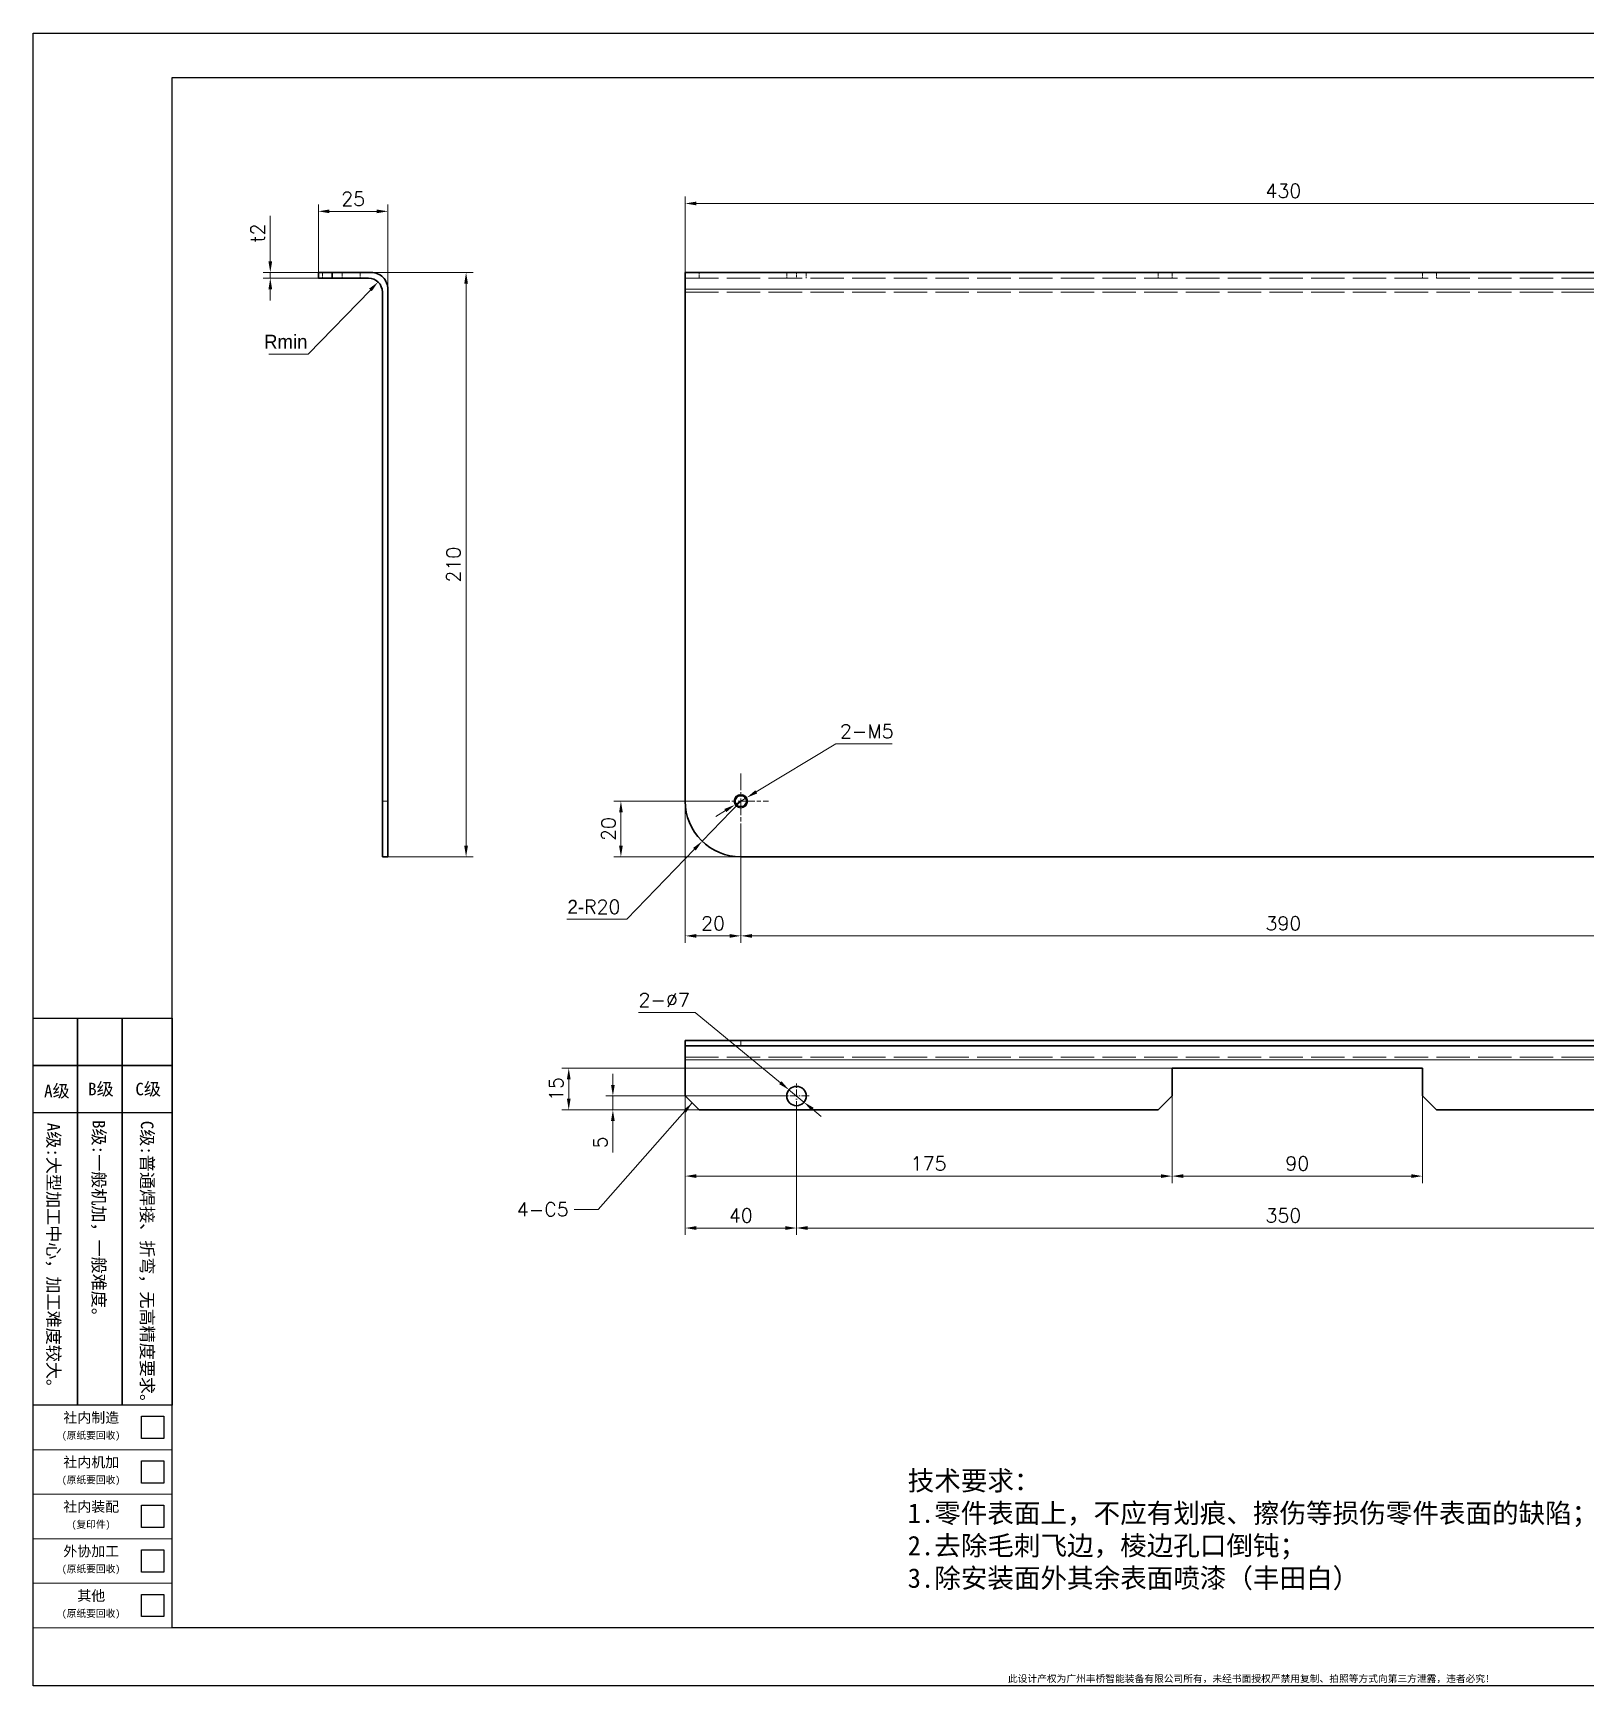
# Model space of a CAD drawing. Header units: millimetres. Extents: x -168473 to -148463, y 295526 to 306160.
# Drawn here: x -165684 to -165126, y 300084 to 300678 of the extents above; entities that cross this region are included whole.
import ezdxf
from ezdxf.enums import TextEntityAlignment as Align

# ---------------------------------------------------------------- set-up
doc = ezdxf.new("R2010")
doc.units = ezdxf.units.MM
for name, pattern in [('AM_ISO08W050x2', [9, 6, -0.75, 1.5, -0.75]), ('CENTER2', [28.575, 19.05, -3.175, 3.175, -3.175]), ('DASHDOT', [18.5, 12, -3, 0.5, -3]), ('DASHED', [15, 12, -3]), ('DASHED2', [9.525, 6.35, -3.175])]:
    doc.linetypes.add(name, pattern=pattern)
for name, color, linetype, lineweight in [('A3', 3, 'Continuous', 20), ('CENTER', 2, 'AM_ISO08W050x2', 18), ('DRAWING', 7, 'Continuous', 40), ('中心线', 2, 'CENTER2', 13), ('图框', 7, 'Continuous', 20), ('尺寸线', 3, 'Continuous', 13), ('文字', 1, 'Continuous', 13), ('细实线', 4, 'Continuous', 25), ('虚线', 2, 'DASHED2', 25)]:
    doc.layers.add(name, color=color, linetype=linetype, lineweight=lineweight)
doc.styles.add('CH-1', font='')
doc.styles.get("Standard").update_dxf_attribs({"font": 'txt', "bigfont": 'gbcbig.shx'})
doc.styles.get('CH-1').set_extended_font_data('SimSun')
doc.dimstyles.new('副本02', dxfattribs={"dimscale": 2, "dimtxt": 2.5, "dimasz": 2, "dimexe": 1.25, "dimexo": 0, "dimgap": 1, "dimtad": 1, "dimdsep": 46, "dimtxsty": 'Standard', "dimcen": 0.5, "dimclrd": 3, "dimclre": 3, "dimclrt": 1, "dimadec": 1, "dimazin": 2, "dimtfac": 1, "dimtmove": 0, "dimatfit": 3, "dimfxl": 0, "dimtolj": 1, "dimlwd": -1, "dimlwe": -1, "dimarcsym": 0})
doc.dimstyles.new('副本02$3', dxfattribs={"dimscale": 2, "dimtxt": 2.5, "dimasz": 2, "dimexe": 1.25, "dimexo": 0, "dimgap": 1, "dimtad": 1, "dimtoh": 1, "dimdsep": 46, "dimtxsty": 'Standard', "dimcen": 0.5, "dimclrd": 3, "dimclre": 3, "dimclrt": 1, "dimadec": 1, "dimazin": 2, "dimtfac": 1, "dimtmove": 0, "dimatfit": 3, "dimfxl": 0, "dimtolj": 1, "dimlwd": -1, "dimlwe": -1, "dimarcsym": 0})
doc.dimstyles.new('副本02$4', dxfattribs={"dimscale": 2, "dimtxt": 2.5, "dimasz": 2, "dimexe": 1.25, "dimexo": 0, "dimgap": 1, "dimtad": 1, "dimtih": 1, "dimtoh": 1, "dimdsep": 46, "dimtxsty": 'Standard', "dimcen": 0.5, "dimclrd": 3, "dimclre": 3, "dimclrt": 1, "dimadec": 1, "dimazin": 2, "dimtfac": 1, "dimtmove": 0, "dimatfit": 3, "dimfxl": 0, "dimtolj": 1, "dimlwd": -1, "dimlwe": -1, "dimarcsym": 0})

# ---------------------------------------------------------------- blocks, each defined once
blk = doc.blocks.new('A$C2CD672AE')
for p, q in [((-218.5, -289), (-218.5, 8)), ((-218.5, 8), (201.5, 8)), ((201.5, 8), (201.5, -289)), ((-193.5, 0), (193.5, 0)), ((-193.5, -278.55), (-193.5, 0)), ((69.95, -16.21), (69.95, 0)), ((69.95, 0), (181.5, 0)), ((69.95, 0), (181.5, 0)), ((69.95, 0), (181.5, 0)), ((69.95, 0), (181.5, 0)), ((75.02, 0), (75.02, -16.21)), ((154.5, 0), (154.5, -16.21)), ((154.5, 0), (154.5, -16.21)), ((154.5, 0), (154.5, -16.21)), ((154.5, 0), (154.5, -16.21)), ((154.5, 0), (154.5, -16.21)), ((169.5, 0), (169.5, -16.21)), ((169.5, 0), (169.5, -16.21)), ((169.5, 0), (169.5, -16.21)), ((169.5, 0), (169.5, -16.21)), ((169.5, 0), (169.5, -16.21)), ((181.5, 0), (181.5, -16.21)), ((181.5, 0), (181.5, -16.21)), ((181.5, 0), (181.5, -16.21)), ((181.5, 0), (181.5, -16.21)), ((181.5, 0), (181.5, -16.21)), ((193.5, 0), (193.5, -278.55)), ((69.95, -11.14), (72.49, -6.07)), ((69.95, -6.07), (181.5, -6.07)), ((69.95, -6.07), (181.5, -6.07)), ((69.95, -6.07), (181.5, -6.07)), ((69.95, -6.07), (181.5, -6.07)), ((72.49, -6.07), (75.02, -11.14)), ((181.5, -6.07), (193.5, -6.07)), ((181.5, -6.07), (193.5, -6.07)), ((181.5, -6.07), (193.5, -6.07)), ((181.5, -6.07), (193.5, -6.07)), ((69.95, -16.21), (72.49, -11.14)), ((69.95, -11.14), (181.5, -11.14)), ((69.95, -11.14), (181.5, -11.14)), ((69.95, -11.14), (181.5, -11.14)), ((69.95, -11.14), (181.5, -11.14)), ((72.49, -11.14), (75.02, -16.21)), ((69.95, -16.21), (193.5, -16.21)), ((193.5, -16.21), (69.95, -16.21)), ((69.95, -16.21), (193.5, -16.21)), ((193.5, -278.55), (-193.5, -278.55)), ((201.5, -289), (-218.5, -289))]:
    blk.add_line(p, q)
at = {"style": 'CH-1'}
for s, height, p in [('No.', 1.775, (72.85, -3.33)), ('设 变 内 容', 1.775, (116.34, -1.91)), ('日 期', 1.775, (161.67, -2.16)), ('变更者', 1.775, (175.88, -2.16)), ('锐角除去', 1.775, (187.88, -1.63)), ('REVISION', 1.775, (116.61, -4.62)), ('DATE', 1.775, (162.09, -4.87)), ('REVR', 1.775, (176.3, -4.87)), ('1', 2.03, (72.4, -8.84)), ('C0.5', 1.775, (187.88, -11.03)), ('2', 2.03, (72.4, -14.39))]:
    blk.add_text(s, height=height, dxfattribs=at).set_placement(p, align=Align.MIDDLE)
at = {"style": 'CH-1', "width": 0.7}
blk.add_text('ACUTE ANGLE', height=1.7746, dxfattribs=at).set_placement((187.88, -4.69), align=Align.MIDDLE)
at = {"char_height": 1.25}
for s, insert, width, attachment_point in [('{\\Ftxt,@extfont2|c134;FQM-ER-GL-90A(A3)}', (183.75, 6), 39, 5), ('{\\fSimSun|b1|i0|c134|p2;此设计产权为广州丰桥智能装备有限公司所有，未经书面授权严禁用复制、拍照等方式向第三方泄露，违者必究!}', (0, -288.5), 387, 8)]:
    blk.add_mtext(s, dxfattribs=dict(at, insert=insert, width=width, attachment_point=attachment_point))
blk = doc.blocks.new('fenlei')
at = {"layer": '图框'}
for points in [[(-25, 32), (0, 32), (0, 40), (-25, 40)], [(-25, 24), (0, 24), (0, 32), (-25, 32)], [(-25, 16), (0, 16), (0, 24), (-25, 24)], [(-25, 8), (0, 8), (0, 16), (-25, 16)], [(-25, 0), (0, 0), (0, 8), (-25, 8)]]:
    blk.add_lwpolyline(points, close=True, dxfattribs=at)
at = {"layer": '细实线'}
for points in [[(-5.5, 38), (-1.5, 38), (-1.5, 34), (-5.5, 34)], [(-5.5, 30), (-1.5, 30), (-1.5, 26), (-5.5, 26)], [(-5.5, 22), (-1.5, 22), (-1.5, 18), (-5.5, 18)], [(-5.5, 14), (-1.5, 14), (-1.5, 10), (-5.5, 10)], [(-5.5, 6), (-1.5, 6), (-1.5, 2), (-5.5, 2)]]:
    blk.add_lwpolyline(points, close=True, dxfattribs=at)
at = {"style": 'CH-1'}
for s, height, p in [('社内制造', 1.836, (-14.54, 37.8)), ('(原纸要回收)', 1.285, (-14.58, 34.52)), ('社内机加', 1.836, (-14.54, 29.8)), ('(原纸要回收)', 1.285, (-14.58, 26.52)), ('社内装配', 1.836, (-14.54, 21.8)), ('(复印件)', 1.285, (-14.58, 18.52)), ('外协加工', 1.836, (-14.54, 13.8)), ('(原纸要回收)', 1.285, (-14.58, 10.52)), ('其他', 1.836, (-14.54, 5.8)), ('(原纸要回收)', 1.285, (-14.58, 2.52))]:
    blk.add_text(s, height=height, dxfattribs=at).set_placement(p, align=Align.MIDDLE)
blk = doc.blocks.new('机加分类')
at = {"layer": '细实线'}
for p, q in [((-94, -8.5), (-94, 0)), ((-94, 0), (-86, 0)), ((-86, -8.5), (-86, 0)), ((-86, 0), (-78, 0)), ((-86, 0), (-86, -8.5)), ((-78, -8.5), (-78, 0)), ((-78, 0), (-69, 0)), ((-78, 0), (-78, -8.5)), ((-69, 0), (-69, -8.5)), ((-86, -8.5), (-94, -8.5)), ((-94, -17), (-94, -8.5)), ((-94, -8.5), (-86, -8.5)), ((-78, -8.5), (-86, -8.5)), ((-86, -17), (-86, -8.5)), ((-86, -8.5), (-78, -8.5)), ((-86, -8.5), (-86, -17)), ((-69, -8.5), (-78, -8.5)), ((-78, -17), (-78, -8.5)), ((-78, -8.5), (-69, -8.5)), ((-78, -8.5), (-78, -17)), ((-69, -8.5), (-69, -17)), ((-86, -17), (-94, -17)), ((-94, -69.55), (-94, -17)), ((-78, -17), (-86, -17)), ((-86, -69.55), (-86, -17)), ((-86, -17), (-86, -69.55)), ((-69, -17), (-78, -17)), ((-78, -69.55), (-78, -17)), ((-78, -17), (-78, -69.55)), ((-69, -17), (-69, -69.55)), ((-86, -69.55), (-94, -69.55)), ((-78, -69.55), (-86, -69.55)), ((-69, -69.55), (-78, -69.55))]:
    blk.add_line(p, q, dxfattribs=at)
at = {"layer": '文字', "color": 1, "linetype": 'Continuous', "style": 'CH-1'}
blk.add_text('A级', height=2.25, dxfattribs=at).set_placement((-89.72, -14.22, -250.08), align=Align.CENTER)
for s, p in [('B级', (-81.81, -12.71, -250.08)), ('C级', (-73.31, -12.71, -250.08))]:
    blk.add_text(s, height=2.25, dxfattribs=at).set_placement(p, align=Align.MIDDLE)
for s, p in [('A级:大型加工中心，加工难度较大。', (-90.3, -43.36)), ('B级:一般机加，一般难度。', (-82.16, -36.72)), ('C级:普通焊接、折弯，无高精度要求。', (-73.47, -44.53))]:
    blk.add_text(s, height=2.25, rotation=270, dxfattribs=at).set_placement(p, align=Align.MIDDLE)
blk = doc.blocks.new('1：1横')
for name, p in [('A$C2CD672AE', (-8412.44, 515.87)), ('机加分类', (-8536.94, 346.87)), ('fenlei', (-8605.94, 237.32))]:
    blk.add_blockref(name, p)
blk = doc.blocks.new('*D7314')
at = {"layer": 'Defpoints', "color": 0}
for p in [(-165556.61, 300614.17), (-165581.61, 300592.18), (-165556.61, 300586.05)]:
    blk.add_point(p, dxfattribs=at)
at = {"layer": '尺寸线', "color": 3}
for p, q in [((-165581.61, 300592.18), (-165581.61, 300616.67)), ((-165577.61, 300614.17), (-165560.61, 300614.17)), ((-165556.61, 300586.05), (-165556.61, 300616.67))]:
    blk.add_line(p, q, dxfattribs=at)
for points in [[(-165577.61, 300614.83), (-165577.61, 300613.5), (-165581.61, 300614.17)], [(-165560.61, 300614.83), (-165560.61, 300613.5), (-165556.61, 300614.17)]]:
    blk.add_solid(points, dxfattribs=at)
at = {"layer": '尺寸线', "color": 1, "insert": (-165569.11, 300618.67), "char_height": 5, "attachment_point": 5}
blk.add_mtext('\\A1;25', dxfattribs=at)
blk = doc.blocks.new('*D7315')
at = {"layer": 'Defpoints', "color": 0}
for p in [(-165562.61, 300592.18), (-165558.61, 300382.18), (-165528.51, 300382.18)]:
    blk.add_point(p, dxfattribs=at)
at = {"layer": '尺寸线', "color": 3}
for p, q in [((-165562.61, 300592.18), (-165526.01, 300592.18)), ((-165528.51, 300588.18), (-165528.51, 300386.18)), ((-165558.61, 300382.18), (-165526.01, 300382.18))]:
    blk.add_line(p, q, dxfattribs=at)
for points in [[(-165529.17, 300588.18), (-165527.84, 300588.18), (-165528.51, 300592.18)], [(-165529.17, 300386.18), (-165527.84, 300386.18), (-165528.51, 300382.18)]]:
    blk.add_solid(points, dxfattribs=at)
at = {"layer": '尺寸线', "color": 1, "insert": (-165533.01, 300487.18), "char_height": 5, "attachment_point": 5, "rotation": 90}
blk.add_mtext('\\A1;210', dxfattribs=at)
blk = doc.blocks.new('*D7316')
at = {"layer": 'Defpoints', "color": 0}
for p in [(-165560.13, 300588.78), (-165563.61, 300585.18)]:
    blk.add_point(p, dxfattribs=at)
at = {"layer": '尺寸线', "color": 3}
for p, q in [((-165585.23, 300562.82), (-165562.91, 300585.9)), ((-165599.41, 300562.82), (-165585.23, 300562.82))]:
    blk.add_line(p, q, dxfattribs=at)
blk.add_solid([(-165563.39, 300586.36), (-165562.43, 300585.44), (-165560.13, 300588.78)], dxfattribs=at)
at = {"layer": '尺寸线', "color": 1, "insert": (-165593.32, 300567.32), "char_height": 5, "attachment_point": 5}
blk.add_mtext('\\A1;{\\Fg13f12d,@extfont2|c134;Rmin}', dxfattribs=at)
blk = doc.blocks.new('*D7317')
at = {"layer": 'Defpoints', "color": 0}
for p in [(-165598.89, 300592.18), (-165581.61, 300592.18), (-165581.61, 300590.18)]:
    blk.add_point(p, dxfattribs=at)
at = {"layer": '尺寸线', "color": 3}
for p, q in [((-165598.89, 300596.18), (-165598.89, 300612.51)), ((-165581.61, 300592.18), (-165601.39, 300592.18)), ((-165581.61, 300590.18), (-165601.39, 300590.18)), ((-165598.89, 300590.18), (-165598.89, 300592.18)), ((-165598.89, 300586.18), (-165598.89, 300582.18))]:
    blk.add_line(p, q, dxfattribs=at)
for points in [[(-165599.55, 300596.18), (-165598.22, 300596.18), (-165598.89, 300592.18)], [(-165599.55, 300586.18), (-165598.22, 300586.18), (-165598.89, 300590.18)]]:
    blk.add_solid(points, dxfattribs=at)
at = {"layer": '尺寸线', "color": 1, "insert": (-165603.39, 300606.35), "char_height": 5, "attachment_point": 5, "rotation": 90}
blk.add_mtext('\\A1;t2', dxfattribs=at)
blk = doc.blocks.new('*D7318')
at = {"layer": 'Defpoints', "color": 0}
for p in [(-165019.76, 300617), (-165449.76, 300592.18), (-165019.76, 300592.18)]:
    blk.add_point(p, dxfattribs=at)
at = {"layer": '尺寸线', "color": 3}
for p, q in [((-165449.76, 300592.18), (-165449.76, 300619.5)), ((-165019.76, 300592.18), (-165019.76, 300619.5)), ((-165445.76, 300617), (-165023.76, 300617))]:
    blk.add_line(p, q, dxfattribs=at)
for points in [[(-165445.76, 300617.67), (-165445.76, 300616.34), (-165449.76, 300617)], [(-165023.76, 300617.67), (-165023.76, 300616.34), (-165019.76, 300617)]]:
    blk.add_solid(points, dxfattribs=at)
at = {"layer": '尺寸线', "color": 1, "insert": (-165234.76, 300621.5), "char_height": 5, "attachment_point": 5}
blk.add_mtext('\\A1;430', dxfattribs=at)
blk = doc.blocks.new('*D7319')
at = {"layer": 'Defpoints', "color": 0}
for p in [(-165429.76, 300402.18), (-165443.66, 300387.8)]:
    blk.add_point(p, dxfattribs=at)
at = {"layer": '尺寸线', "color": 3}
for p, q in [((-165429.76, 300402.18), (-165443.66, 300387.8)), ((-165470.79, 300359.74), (-165446.44, 300384.93)), ((-165492.29, 300359.74), (-165470.79, 300359.74))]:
    blk.add_line(p, q, dxfattribs=at)
blk.add_solid([(-165446.92, 300385.39), (-165445.96, 300384.46), (-165443.66, 300387.8)], dxfattribs=at)
at = {"layer": '尺寸线', "color": 1, "insert": (-165482.54, 300364.24), "char_height": 5, "attachment_point": 5}
blk.add_mtext('\\A1;{\\Fg13f12d,@extfont2|c134;2-}R20', dxfattribs=at)
blk = doc.blocks.new('CENTER_TAP_5')
at = {"color": 3, "linetype": 'ByBlock', "lineweight": 9}
blk.add_circle((0, 0), 2.5, dxfattribs=at)
at = {"color": 0, "linetype": 'ByBlock', "lineweight": -2}
blk.add_circle((0, 0), 2.07, dxfattribs=at)
blk = doc.blocks.new('*D7320')
at = {"layer": 'Defpoints', "color": 0}
for p in [(-165429.76, 300392.18), (-165039.76, 300392.18), (-165039.76, 300353.79)]:
    blk.add_point(p, dxfattribs=at)
at = {"layer": '尺寸线', "color": 3}
for p, q in [((-165429.76, 300392.18), (-165429.76, 300351.29)), ((-165039.76, 300392.18), (-165039.76, 300351.29)), ((-165425.76, 300353.79), (-165043.76, 300353.79))]:
    blk.add_line(p, q, dxfattribs=at)
for points in [[(-165425.76, 300354.45), (-165425.76, 300353.12), (-165429.76, 300353.79)], [(-165043.76, 300354.45), (-165043.76, 300353.12), (-165039.76, 300353.79)]]:
    blk.add_solid(points, dxfattribs=at)
at = {"layer": '尺寸线', "color": 1, "insert": (-165234.76, 300358.29), "char_height": 5, "attachment_point": 5}
blk.add_mtext('\\A1;390', dxfattribs=at)
blk = doc.blocks.new('*D7321')
at = {"layer": 'Defpoints', "color": 0}
for p in [(-165449.76, 300402.18), (-165429.76, 300371.73), (-165449.76, 300353.79)]:
    blk.add_point(p, dxfattribs=at)
at = {"layer": '尺寸线', "color": 3}
for p, q in [((-165449.76, 300402.18), (-165449.76, 300351.29)), ((-165429.76, 300371.73), (-165429.76, 300351.29)), ((-165433.76, 300353.79), (-165445.76, 300353.79))]:
    blk.add_line(p, q, dxfattribs=at)
for points in [[(-165445.76, 300354.45), (-165445.76, 300353.12), (-165449.76, 300353.79)], [(-165433.76, 300354.45), (-165433.76, 300353.12), (-165429.76, 300353.79)]]:
    blk.add_solid(points, dxfattribs=at)
at = {"layer": '尺寸线', "color": 1, "insert": (-165439.76, 300358.29), "char_height": 5, "attachment_point": 5}
blk.add_mtext('\\A1;20', dxfattribs=at)
blk = doc.blocks.new('*D7322')
at = {"layer": 'Defpoints', "color": 0}
for p in [(-165439.76, 300402.18), (-165472.86, 300382.18), (-165422.98, 300382.18)]:
    blk.add_point(p, dxfattribs=at)
at = {"layer": '尺寸线', "color": 3}
for p, q in [((-165439.76, 300402.18), (-165475.36, 300402.18)), ((-165472.86, 300398.18), (-165472.86, 300386.18)), ((-165422.98, 300382.18), (-165475.36, 300382.18))]:
    blk.add_line(p, q, dxfattribs=at)
for points in [[(-165473.52, 300398.18), (-165472.19, 300398.18), (-165472.86, 300402.18)], [(-165473.52, 300386.18), (-165472.19, 300386.18), (-165472.86, 300382.18)]]:
    blk.add_solid(points, dxfattribs=at)
at = {"layer": '尺寸线', "color": 1, "insert": (-165477.36, 300392.18), "char_height": 5, "attachment_point": 5, "rotation": 90}
blk.add_mtext('\\A1;20', dxfattribs=at)
blk = doc.blocks.new('*D7323')
at = {"layer": 'Defpoints', "color": 0}
for p in [(-165431.9, 300400.89), (-165427.62, 300403.48)]:
    blk.add_point(p, dxfattribs=at)
at = {"layer": '尺寸线', "color": 3}
for p, q in [((-165395.67, 300422.81), (-165424.2, 300405.55)), ((-165375.34, 300422.81), (-165395.67, 300422.81)), ((-165435.32, 300398.82), (-165438.74, 300396.74)), ((-165431.9, 300400.89), (-165427.62, 300403.48))]:
    blk.add_line(p, q, dxfattribs=at)
for points in [[(-165424.55, 300406.12), (-165423.85, 300404.98), (-165427.62, 300403.48)], [(-165435.67, 300399.39), (-165434.98, 300398.25), (-165431.9, 300400.89)]]:
    blk.add_solid(points, dxfattribs=at)
at = {"layer": '尺寸线', "color": 1, "insert": (-165384.5, 300427.31), "char_height": 5, "attachment_point": 5}
blk.add_mtext('\\A1;2-M5', dxfattribs=at)
blk = doc.blocks.new('*D7324')
at = {"layer": 'Defpoints', "color": 0}
for p in [(-165449.76, 300296.25), (-165274.76, 300296.25), (-165274.76, 300267.46)]:
    blk.add_point(p, dxfattribs=at)
at = {"layer": '尺寸线', "color": 3}
for p, q in [((-165449.76, 300296.25), (-165449.76, 300264.96)), ((-165274.76, 300296.25), (-165274.76, 300264.96)), ((-165445.76, 300267.46), (-165278.76, 300267.46))]:
    blk.add_line(p, q, dxfattribs=at)
for points in [[(-165445.76, 300268.13), (-165445.76, 300266.8), (-165449.76, 300267.46)], [(-165278.76, 300268.13), (-165278.76, 300266.8), (-165274.76, 300267.46)]]:
    blk.add_solid(points, dxfattribs=at)
at = {"layer": '尺寸线', "color": 1, "insert": (-165362.26, 300271.96), "char_height": 5, "attachment_point": 5}
blk.add_mtext('\\A1;175', dxfattribs=at)
blk = doc.blocks.new('*D7325')
at = {"layer": 'Defpoints', "color": 0}
for p in [(-165184.76, 300296.25), (-165274.76, 300280.61), (-165184.76, 300267.46)]:
    blk.add_point(p, dxfattribs=at)
at = {"layer": '尺寸线', "color": 3}
for p, q in [((-165184.76, 300296.25), (-165184.76, 300264.96)), ((-165274.76, 300280.61), (-165274.76, 300264.96)), ((-165270.76, 300267.46), (-165188.76, 300267.46))]:
    blk.add_line(p, q, dxfattribs=at)
for points in [[(-165270.76, 300268.13), (-165270.76, 300266.8), (-165274.76, 300267.46)], [(-165188.76, 300268.13), (-165188.76, 300266.8), (-165184.76, 300267.46)]]:
    blk.add_solid(points, dxfattribs=at)
at = {"layer": '尺寸线', "color": 1, "insert": (-165229.76, 300271.96), "char_height": 5, "attachment_point": 5}
blk.add_mtext('\\A1;90', dxfattribs=at)
blk = doc.blocks.new('*D7326')
at = {"layer": 'Defpoints', "color": 0}
for p in [(-165409.76, 300291.7), (-165059.76, 300291.7), (-165059.76, 300248.81)]:
    blk.add_point(p, dxfattribs=at)
at = {"layer": '尺寸线', "color": 3}
for p, q in [((-165409.76, 300291.7), (-165409.76, 300246.31)), ((-165059.76, 300291.7), (-165059.76, 300246.31)), ((-165405.76, 300248.81), (-165063.76, 300248.81))]:
    blk.add_line(p, q, dxfattribs=at)
for points in [[(-165405.76, 300249.48), (-165405.76, 300248.14), (-165409.76, 300248.81)], [(-165063.76, 300249.48), (-165063.76, 300248.14), (-165059.76, 300248.81)]]:
    blk.add_solid(points, dxfattribs=at)
at = {"layer": '尺寸线', "color": 1, "insert": (-165234.76, 300253.31), "char_height": 5, "attachment_point": 5}
blk.add_mtext('\\A1;350', dxfattribs=at)
blk = doc.blocks.new('*D7327')
at = {"layer": 'Defpoints', "color": 0}
for p in [(-165449.76, 300274.7), (-165409.76, 300274.7), (-165449.76, 300248.81)]:
    blk.add_point(p, dxfattribs=at)
at = {"layer": '尺寸线', "color": 3}
for p, q in [((-165449.76, 300274.7), (-165449.76, 300246.31)), ((-165409.76, 300274.7), (-165409.76, 300246.31)), ((-165413.76, 300248.81), (-165445.76, 300248.81))]:
    blk.add_line(p, q, dxfattribs=at)
for points in [[(-165445.76, 300249.48), (-165445.76, 300248.14), (-165449.76, 300248.81)], [(-165413.76, 300249.48), (-165413.76, 300248.14), (-165409.76, 300248.81)]]:
    blk.add_solid(points, dxfattribs=at)
at = {"layer": '尺寸线', "color": 1, "insert": (-165429.76, 300253.31), "char_height": 5, "attachment_point": 5}
blk.add_mtext('\\A1;40', dxfattribs=at)
blk = doc.blocks.new('*D7328')
at = {"layer": 'Defpoints', "color": 0}
for p in [(-165475.75, 300291.25), (-165439.7, 300291.25), (-165414.31, 300296.25)]:
    blk.add_point(p, dxfattribs=at)
at = {"layer": '尺寸线', "color": 3}
for p, q in [((-165475.75, 300300.25), (-165475.75, 300304.25)), ((-165414.31, 300296.25), (-165478.25, 300296.25)), ((-165439.7, 300291.25), (-165478.25, 300291.25)), ((-165475.75, 300296.25), (-165475.75, 300291.25)), ((-165475.75, 300287.25), (-165475.75, 300275.92))]:
    blk.add_line(p, q, dxfattribs=at)
for points in [[(-165476.42, 300300.25), (-165475.09, 300300.25), (-165475.75, 300296.25)], [(-165476.42, 300287.25), (-165475.09, 300287.25), (-165475.75, 300291.25)]]:
    blk.add_solid(points, dxfattribs=at)
at = {"layer": '尺寸线', "color": 1, "insert": (-165480.25, 300279.58), "char_height": 5, "attachment_point": 5, "rotation": 90}
blk.add_mtext('\\A1;5', dxfattribs=at)
blk = doc.blocks.new('*D7329')
at = {"layer": 'Defpoints', "color": 0}
for p in [(-165274.76, 300306.25), (-165491.62, 300291.25), (-165439.7, 300291.25)]:
    blk.add_point(p, dxfattribs=at)
at = {"layer": '尺寸线', "color": 3}
for p, q in [((-165274.76, 300306.25), (-165494.12, 300306.25)), ((-165491.62, 300302.25), (-165491.62, 300295.25)), ((-165439.7, 300291.25), (-165494.12, 300291.25))]:
    blk.add_line(p, q, dxfattribs=at)
for points in [[(-165492.28, 300302.25), (-165490.95, 300302.25), (-165491.62, 300306.25)], [(-165492.28, 300295.25), (-165490.95, 300295.25), (-165491.62, 300291.25)]]:
    blk.add_solid(points, dxfattribs=at)
at = {"layer": '尺寸线', "color": 1, "insert": (-165496.12, 300298.75), "char_height": 5, "attachment_point": 5, "rotation": 90}
blk.add_mtext('\\A1;15', dxfattribs=at)
blk = doc.blocks.new('*D7330')
at = {"layer": 'Defpoints', "color": 0}
for p in [(-165412.46, 300298.48), (-165407.06, 300294.02)]:
    blk.add_point(p, dxfattribs=at)
at = {"layer": '尺寸线', "color": 3}
for p, q in [((-165466.49, 300326.26), (-165446.16, 300326.26)), ((-165446.16, 300326.26), (-165415.55, 300301.02)), ((-165407.06, 300294.02), (-165412.46, 300298.48)), ((-165403.97, 300291.48), (-165400.89, 300288.93))]:
    blk.add_line(p, q, dxfattribs=at)
for points in [[(-165415.12, 300301.54), (-165415.97, 300300.51), (-165412.46, 300298.48)], [(-165403.55, 300291.99), (-165404.4, 300290.96), (-165407.06, 300294.02)]]:
    blk.add_solid(points, dxfattribs=at)
at = {"layer": '尺寸线', "color": 1, "insert": (-165457.32, 300330.76), "char_height": 5, "attachment_point": 5}
blk.add_mtext('\\A1;2-%%c7', dxfattribs=at)

msp = doc.modelspace()

# ---------------------------------------------------------------- linework, layer by layer
at = {"color": 7, "lineweight": 35}
for p, q in [((-165581.605, 300592.181), (-165576.605, 300592.181)), ((-165581.605, 300590.181), (-165581.605, 300592.181)), ((-165581.605, 300590.181), (-165576.605, 300590.181)), ((-165576.605, 300592.181), (-165562.605, 300592.181)), ((-165576.605, 300590.181), (-165576.605, 300592.181)), ((-165576.605, 300590.181), (-165563.605, 300590.181)), ((-165449.761, 300592.181), (-165019.761, 300592.181)), ((-165449.761, 300586.181), (-165449.761, 300592.181)), ((-165558.605, 300585.181), (-165558.605, 300402.181)), ((-165556.605, 300586.181), (-165556.605, 300402.181)), ((-165449.761, 300586.181), (-165449.761, 300402.181)), ((-165558.605, 300382.181), (-165558.605, 300402.181)), ((-165556.605, 300382.181), (-165556.605, 300402.181)), ((-165556.605, 300382.181), (-165558.605, 300382.181)), ((-165429.761, 300382.181), (-165039.761, 300382.181)), ((-165429.761, 300316.25), (-165449.761, 300316.25)), ((-165449.761, 300316.25), (-165449.761, 300314.25)), ((-165429.761, 300316.25), (-165039.761, 300316.25)), ((-165429.761, 300314.25), (-165449.761, 300314.25)), ((-165449.761, 300309.25), (-165449.761, 300314.25)), ((-165449.761, 300296.25), (-165449.761, 300309.25)), ((-165429.761, 300314.25), (-165039.761, 300314.25)), ((-165274.761, 300306.25), (-165184.761, 300306.25)), ((-165274.761, 300306.25), (-165274.761, 300296.25)), ((-165184.761, 300296.25), (-165184.761, 300306.25)), ((-165444.761, 300291.25), (-165449.761, 300296.25)), ((-165279.761, 300291.25), (-165444.761, 300291.25)), ((-165279.761, 300291.25), (-165274.761, 300296.25)), ((-165179.761, 300291.25), (-165184.761, 300296.25)), ((-165024.761, 300291.25), (-165179.761, 300291.25))]:
    msp.add_line(p, q, dxfattribs=at)
at = {"color": 7, "lineweight": 13}
for p, q in [((-165449.761, 300586.181), (-165019.761, 300586.181)), ((-165556.605, 300402.181), (-165558.605, 300402.181)), ((-165429.761, 300316.25), (-165429.761, 300314.25)), ((-165449.761, 300309.25), (-165019.761, 300309.25))]:
    msp.add_line(p, q, dxfattribs=at)
at = {"color": 7, "lineweight": 35}
msp.add_circle((-165409.761, 300296.25), 3.5, dxfattribs=at)
for centre, radius, start, end in [((-165563.605, 300585.181), 5, 0.000003, 90.000005), ((-165562.605, 300586.181), 6, 0.000003, 90.000005), ((-165429.761, 300402.181), 20, 179.999997, 270)]:
    msp.add_arc(centre, radius, start, end, dxfattribs=at)
at = {"layer": 'A3'}
msp.add_lwpolyline([(-165684.158, 300678.24), (-164844.158, 300678.24), (-164844.158, 300084.24), (-165684.158, 300084.24)], close=True, dxfattribs=at)
at = {"layer": 'CENTER'}
for p, q in [((-165429.761, 300412.181), (-165429.761, 300392.181)), ((-165439.761, 300402.181), (-165419.761, 300402.181))]:
    msp.add_line(p, q, dxfattribs=at)
at = {"layer": '中心线', "color": 2, "linetype": 'DASHDOT', "lineweight": 13, "ltscale": 0.060001}
for p, q in [((-165576.605, 300592.381), (-165576.605, 300589.981)), ((-165409.761, 300592.381), (-165409.761, 300589.981))]:
    msp.add_line(p, q, dxfattribs=at)
at = {"layer": '中心线', "color": 2, "linetype": 'DASHDOT', "lineweight": 13, "ltscale": 0.227502}
msp.add_line((-165409.761, 300291.7), (-165409.761, 300300.8), dxfattribs=at)
at = {"layer": '中心线', "color": 2, "linetype": 'DASHDOT', "lineweight": 13, "ltscale": 0.2275}
msp.add_line((-165405.211, 300296.25), (-165414.311, 300296.25), dxfattribs=at)
at = {"layer": '虚线', "color": 1, "linetype": 'DASHED', "lineweight": 13, "ltscale": 0.05}
for p, q in [((-165580.105, 300592.181), (-165580.105, 300590.181)), ((-165580.105, 300592.181), (-165580.105, 300590.181)), ((-165576.605, 300592.181), (-165576.605, 300590.181)), ((-165576.605, 300592.181), (-165576.605, 300590.181)), ((-165576.605, 300590.181), (-165576.605, 300592.181)), ((-165573.105, 300592.181), (-165573.105, 300590.181)), ((-165573.105, 300592.181), (-165573.105, 300590.181)), ((-165566.605, 300592.181), (-165566.605, 300590.181)), ((-165444.761, 300590.181), (-165444.761, 300592.181)), ((-165413.261, 300592.181), (-165413.261, 300590.181)), ((-165406.261, 300592.181), (-165406.261, 300590.181)), ((-165279.761, 300592.181), (-165279.761, 300590.181)), ((-165274.761, 300592.181), (-165274.761, 300590.181)), ((-165184.761, 300592.181), (-165184.761, 300590.181)), ((-165179.761, 300592.181), (-165179.761, 300590.181)), ((-165556.605, 300402.181), (-165558.605, 300402.181))]:
    msp.add_line(p, q, dxfattribs=at)
at = {"layer": '虚线', "color": 1, "linetype": 'DASHED', "lineweight": 13}
for p, q in [((-165449.761, 300590.181), (-165019.761, 300590.181)), ((-165449.761, 300585.181), (-165019.761, 300585.181)), ((-165449.761, 300310.25), (-165019.761, 300310.25))]:
    msp.add_line(p, q, dxfattribs=at)

# ---------------------------------------------------------------- block references
at = {"color": 2, "xscale": 2, "yscale": 2, "zscale": 2}
msp.add_blockref('1：1横', (-148422.278, 299630.508), dxfattribs=at)
at = {"layer": 'DRAWING'}
msp.add_blockref('CENTER_TAP_5', (-165429.761, 300402.181), dxfattribs=at)

# ---------------------------------------------------------------- texts
at = {"layer": '尺寸线', "color": 1}
for s, insert, char_height, width, attachment_point in [('\\A1;4-C5', (-165491.644, 300253.013), 5, 500, 9), ('\\A1;{\\fSimSun|b0|i0|c134|p2;\\Q0;\\P技术要求：\\P1.零件表面上，不应有划痕、擦伤等损伤零件表面的缺陷；\\P2.去除毛刺飞边，棱边孔口倒钝；\\P3.除安装面外其余表面喷漆（丰田白）}', (-165369.779, 300118.593), 7, 283.73369, 7)]:
    msp.add_mtext(s, dxfattribs=dict(at, insert=insert, char_height=char_height, width=width, attachment_point=attachment_point))

# ---------------------------------------------------------------- dimensions: what is measured, and where the dimension line sits
at = {"layer": '尺寸线'}
for base, p1, p2, picture, middle in [((-165019.761, 300617.002), (-165449.761, 300592.181), (-165019.761, 300592.181), '*D7318', (-165234.761, 300621.502)), ((-165556.605, 300614.168), (-165581.605, 300592.181), (-165556.605, 300586.051), '*D7314', (-165569.105, 300618.668)), ((-165449.761, 300353.788), (-165429.761, 300371.734), (-165449.761, 300402.181), '*D7321', (-165439.761, 300358.288)), ((-165039.761, 300353.788), (-165429.761, 300392.181), (-165039.761, 300392.181), '*D7320', (-165234.761, 300358.288)), ((-165274.761, 300267.462), (-165449.761, 300296.25), (-165274.761, 300296.25), '*D7324', (-165362.261, 300271.962)), ((-165059.761, 300248.809), (-165409.761, 300291.7), (-165059.761, 300291.7), '*D7326', (-165234.761, 300253.309)), ((-165184.761, 300267.462), (-165274.761, 300280.606), (-165184.761, 300296.25), '*D7325', (-165229.761, 300271.962)), ((-165449.761, 300248.809), (-165409.761, 300274.698), (-165449.761, 300274.698), '*D7327', (-165429.761, 300253.309))]:
    dim = msp.add_linear_dim(base=base, p1=p1, p2=p2, dimstyle='副本02', dxfattribs=at)
    dim.commit()
    dim.dimension.update_dxf_attribs({"geometry": picture, "text_midpoint": middle})
dim = msp.add_linear_dim(base=(-165598.887, 300592.181), p1=(-165581.605, 300590.181), p2=(-165581.605, 300592.181), angle=90, dimstyle='副本02', override={"dimpost": 't<>'}, dxfattribs=at)
dim.commit()
dim.dimension.update_dxf_attribs({"geometry": '*D7317', "text_midpoint": (-165603.387, 300606.348)})
dim = msp.add_radius_dim(center=(-165563.605, 300585.181), mpoint=(-165560.13, 300588.776), text='{\\Fg13f12d,@extfont2|c134;Rmin}', dimstyle='副本02$4', override={"dimtmove": 1}, dxfattribs=at)
dim.commit()
dim.dimension.update_dxf_attribs({"geometry": '*D7316', "text_midpoint": (-165585.228, 300562.816), "dimtype": 164})
for base, p1, p2, picture, middle in [((-165528.507, 300382.181), (-165562.605, 300592.181), (-165558.605, 300382.181), '*D7315', (-165533.007, 300487.181)), ((-165472.857, 300382.181), (-165439.761, 300402.181), (-165422.979, 300382.181), '*D7322', (-165477.357, 300392.181)), ((-165491.618, 300291.25), (-165274.761, 300306.25), (-165439.695, 300291.25), '*D7329', (-165496.118, 300298.75)), ((-165475.753, 300291.25), (-165414.311, 300296.25), (-165439.695, 300291.25), '*D7328', (-165480.253, 300279.583))]:
    dim = msp.add_linear_dim(base=base, p1=p1, p2=p2, angle=90, dimstyle='副本02', dxfattribs=at)
    dim.commit()
    dim.dimension.update_dxf_attribs({"geometry": picture, "text_midpoint": middle})
for p1, p2, override, picture, middle in [((-165431.9, 300400.887), (-165427.622, 300403.475), {"dimpost": '2-M<>'}, '*D7323', (-165384.503, 300422.812)), ((-165407.06, 300294.023), (-165412.461, 300298.476), {"dimpost": '2-%%c<>'}, '*D7330', (-165457.325, 300326.26))]:
    dim = msp.add_diameter_dim_2p(p1=p1, p2=p2, dimstyle='副本02$3', override=override, dxfattribs=at)
    dim.commit()
    dim.dimension.update_dxf_attribs({"geometry": picture, "text_midpoint": middle, "dimtype": 163})
dim = msp.add_radius_dim(center=(-165429.761, 300402.181), mpoint=(-165443.662, 300387.801), text='{\\Fg13f12d,@extfont2|c134;2-}<>', dimstyle='副本02$4', dxfattribs=at)
dim.commit()
dim.dimension.update_dxf_attribs({"geometry": '*D7319', "text_midpoint": (-165482.535, 300359.744), "dimtype": 164})

# ---------------------------------------------------------------- leaders
at = {"layer": '尺寸线', "annotation_type": 0, "has_hookline": 1, "hookline_direction": 1, "text_width": 18.333}
msp.add_leader([(-165447.261, 300293.75), (-165481.048, 300255.513), (-165489.644, 300255.513)], dimstyle='副本02', override={"dimgap": 1, "dimtad": 0}, dxfattribs=at)

doc.saveas('drawing.dxf')
